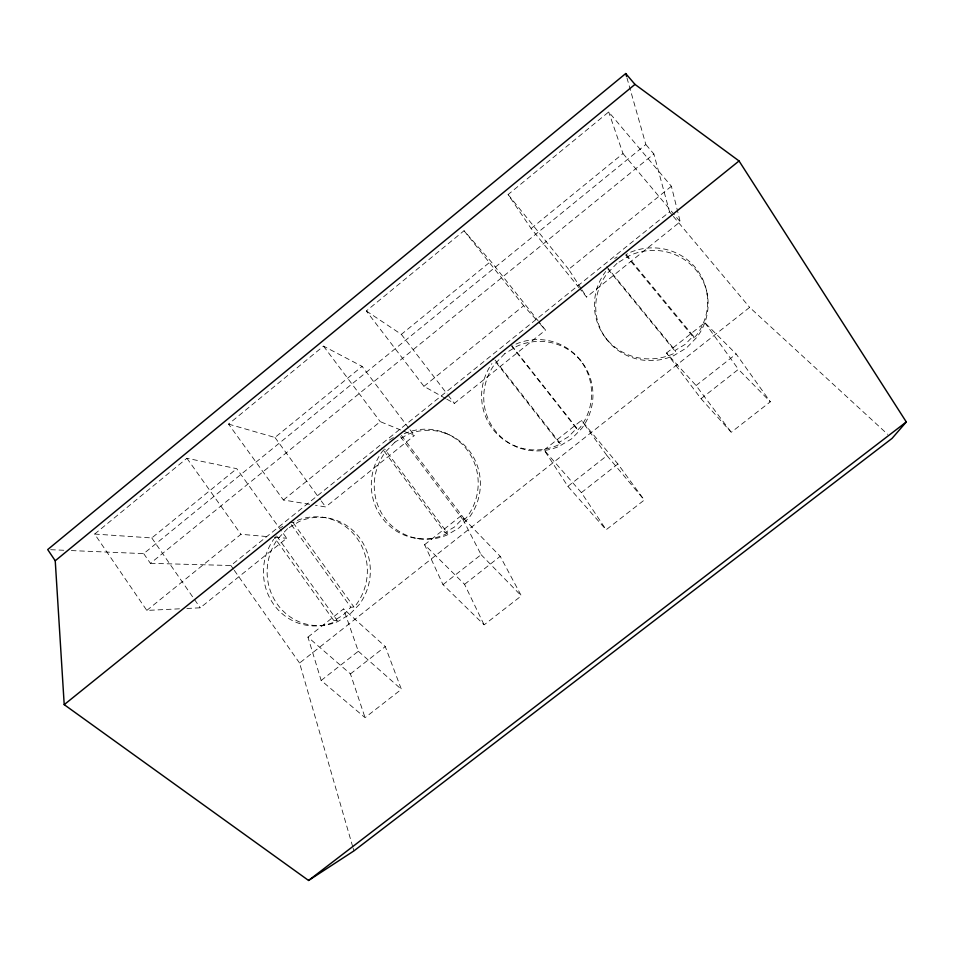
<?xml version="1.0" encoding="UTF-8"?>
<svg xmlns="http://www.w3.org/2000/svg" width="954" height="954" viewBox="0 0 954 954"><rect width="100%" height="100%" fill="white"/><g stroke="black" fill="none" stroke-linecap="round" stroke-linejoin="round"><path stroke-width="0.72" stroke-dasharray="4.77 3.58" d="M274.478 538.199L275.933 536.685M383.878 449.751L382.399 451.302A55.01 53.329 -74.1 0 0 382.149 517.939A55.01 53.329 -74.1 0 0 444.707 534.634L447.486 532.976L384.617 448.976M289.575 522.255L293.105 522.673L295.776 521.051A54.616 51.921 -83.8 0 1 356.915 538.08A54.616 51.921 -83.8 0 1 356.176 604.717L353.946 607.018L350.822 607.221L343.19 615.103L333.888 620.637L274.728 537.996M404.174 433.76A55.01 53.329 -74.1 0 1 467.21 450.014A55.01 53.329 -74.1 0 1 466.959 517.02L464.681 519.358L462.356 518.904L454.557 526.93L445.029 532.618L381.743 447.998M511.213 345.587L576.49 428.525L568.524 436.705L558.758 442.561L492.956 358.394M577.969 429.682L580.294 427.285A55.726 54.473 -49.4 0 0 580.032 359.932A55.726 54.473 -49.4 0 0 515.029 344.477L512.238 346.195L577.969 429.682L576.49 428.525M626.361 254.706L693.308 336.023L685.175 344.358L675.158 350.392L675.885 352.157L672.975 353.922A57.049 55.082 -27.9 0 1 606.446 338.849A57.049 55.082 -27.9 0 1 605.659 271.496M625.574 254.909L693.904 337.907L696.277 335.462A57.049 55.082 -27.9 0 0 695.49 267.74A57.049 55.082 -27.9 0 0 628.436 253.144L626.528 254.324M179.459 608.819L146.809 610.417L94.637 534.061L186.936 458.266L236.723 468.676L281.525 531.056M309.609 504.308L283.386 499.991L228.555 424.101L323.501 346.135L362.115 366.384L409.075 428.513M445.494 398.426L423.946 386.334L366.312 310.98L464.038 230.737L490.833 261.384L538.104 320.771M579.185 287.929L531.116 228.519L508.1 194.556L608.712 111.952L671.389 186.268L680.214 221.757L586.579 297.064L580.104 289.074M94.637 534.061L151.793 537.949L236.723 468.676M228.555 424.101L274.967 437.481L362.115 366.384M366.312 310.98L401.36 334.377L490.833 261.384M531.116 228.519L622.998 153.57L608.712 111.952M71.335 550.577L143.708 553.63L645.846 144.495L630.964 91.989M143.708 553.63L150.41 563.337L653.848 153.952L645.846 144.495M146.809 610.417L240.945 534.3L268.992 536.732M283.386 499.991L380.252 421.656L414.394 435.549L325.636 506.944L315.44 505.262M423.946 386.334L523.674 305.697L539.559 323.442M581.129 288.621L568.656 269.326L671.389 186.268M150.41 563.337L230.892 565.507L669.553 211.883L653.848 153.952M186.877 608.461L200.233 607.805L286.701 538.259L282.396 532.26M446.758 399.142L454.366 403.399L545.521 330.084L539.034 321.939M307.951 637.117L343.547 608.914L385.273 646.573L401.384 689.337L365.06 717.646L321.164 680.476L307.951 637.117L350.44 673.918L365.06 717.646M424.59 544.698L461.056 515.804L500.206 556.349L521.349 595.856L484.119 624.858L442.99 584.647L424.59 544.698L464.562 584.337L484.119 624.858M544.09 450.014L581.451 420.416L617.894 463.966L644.284 500.039L606.136 529.768L567.916 486.361L544.09 450.014L581.391 492.622L606.136 529.768M666.536 353.004L704.827 322.667L736.166 353.994L770.331 401.801L731.217 432.293L701.035 398.7L666.536 353.004L696.074 385.535L731.217 432.293M352.682 846.627L299.58 663.042L749.641 307.367L887.697 434.356M321.164 680.476L358.322 651.248L343.547 608.914M442.99 584.647L481.09 554.668L461.056 515.804M567.916 486.361L606.994 455.607L581.451 420.416M696.074 385.535L736.166 353.994M350.44 673.918L385.273 646.573M464.562 584.337L500.206 556.349M581.391 492.622L617.894 463.966M701.035 398.7L738.42 369.341L770.331 401.801M614.686 258.462L617.131 256.948M389.363 440.056L394.026 437.194M280.476 527.8L282.754 526.417M495.031 360.052L560.368 443.61L557.518 445.315A55.726 54.473 -49.4 0 1 493.456 429.956A55.726 54.473 -49.4 0 1 491.918 363.581M276.648 535.933L337.132 620.338L334.425 621.948A54.616 51.921 -83.8 0 1 274.156 605.039A54.616 51.921 -83.8 0 1 273.667 539.332M321.188 625.55L324.491 625.216M333.888 620.637L337.132 620.338M50.657 549.707L63.954 550.267M274.895 537.233L286.701 538.259M417.101 538.509L419.736 538.819M322.333 517.199L325.6 517.652M445.029 532.618L447.486 532.976M444.934 432.913L447.354 433.998M515.279 446.102L517.187 447.116M558.758 442.561L560.368 443.61M358.322 651.248L401.384 689.337M481.09 554.668L521.349 595.856M540.56 324.551L545.521 330.084M579.829 359.67L581.26 361.327M622.998 153.57L680.214 221.757M669.553 211.883L672.415 215.294M673.369 216.427L749.641 307.367M606.994 455.607L644.284 500.039M606.732 266.715L675.158 350.392M607.972 269.088L675.885 352.157M508.1 194.556L568.656 269.326M464.038 230.737L523.674 305.697M401.36 334.377L447.187 394.038M448.082 395.206L454.366 403.399M409.97 429.694L414.394 435.549M401.443 435.429L464.681 519.358M400.453 436.693L462.356 518.904M323.501 346.135L380.252 421.656M274.967 437.481L320.389 499.753M321.259 500.957L325.636 506.944M704.827 322.667L738.42 369.341M293.105 522.673L353.946 607.018M291.304 524.652L350.822 607.221M186.936 458.266L240.945 534.3M230.892 565.507L233.432 569.121M234.279 570.325L299.58 663.042M151.793 537.949L200.233 607.805M606.231 338.587L607.471 340.411M581.904 289.825L586.579 297.064M693.308 336.023L693.904 337.907M353.099 848.046L353.922 850.896M626.933 77.799L630.558 90.57M707.045 293.653L707.522 295.847M287.607 528.564L278.079 538.509A54.211 51.576 -83.8 0 0 277.375 604.299A54.211 51.576 -83.8 0 0 337.644 621.638L349.498 614.579L359.241 604.538A54.211 51.576 -83.8 0 0 359.956 538.39A54.211 51.576 -83.8 0 0 299.234 521.492L287.607 528.564M394.968 442.119L385.249 452.244A54.605 52.947 -74.2 0 0 385.011 518.392A54.605 52.947 -74.2 0 0 447.128 534.979L459.279 527.729L469.225 517.485A54.605 52.947 -74.2 0 0 469.463 450.98A54.605 52.947 -74.2 0 0 406.869 434.845L394.968 442.119M504.738 353.719L494.816 364.034A55.308 54.08 -49.2 0 0 495.09 430.528A55.308 54.08 -49.2 0 0 559.127 446.341L571.565 438.876L581.725 428.453A55.308 54.08 -49.2 0 0 581.463 361.59A55.308 54.08 -49.2 0 0 516.925 346.242L504.738 353.719M617.023 263.316L606.887 273.822A56.608 54.676 -27.7 0 0 607.674 340.673A56.608 54.676 -27.7 0 0 673.703 355.651L686.463 347.971L696.837 337.346A56.608 54.676 -27.7 0 0 696.05 270.125A56.608 54.676 -27.7 0 0 629.509 255.612L617.023 263.316"/><path stroke-width="1.43" d="M906.3 421.966L892.073 438.387L353.922 850.896L308.571 880.459L64.204 704.648L55.237 560.773L47.7 549.576L625.729 73.541L634.982 84.393L739.052 160.964L906.3 421.966L308.571 880.459M55.237 560.773L634.982 84.393M64.204 704.648L739.052 160.964M625.729 73.541L626.528 76.38"/></g></svg>
